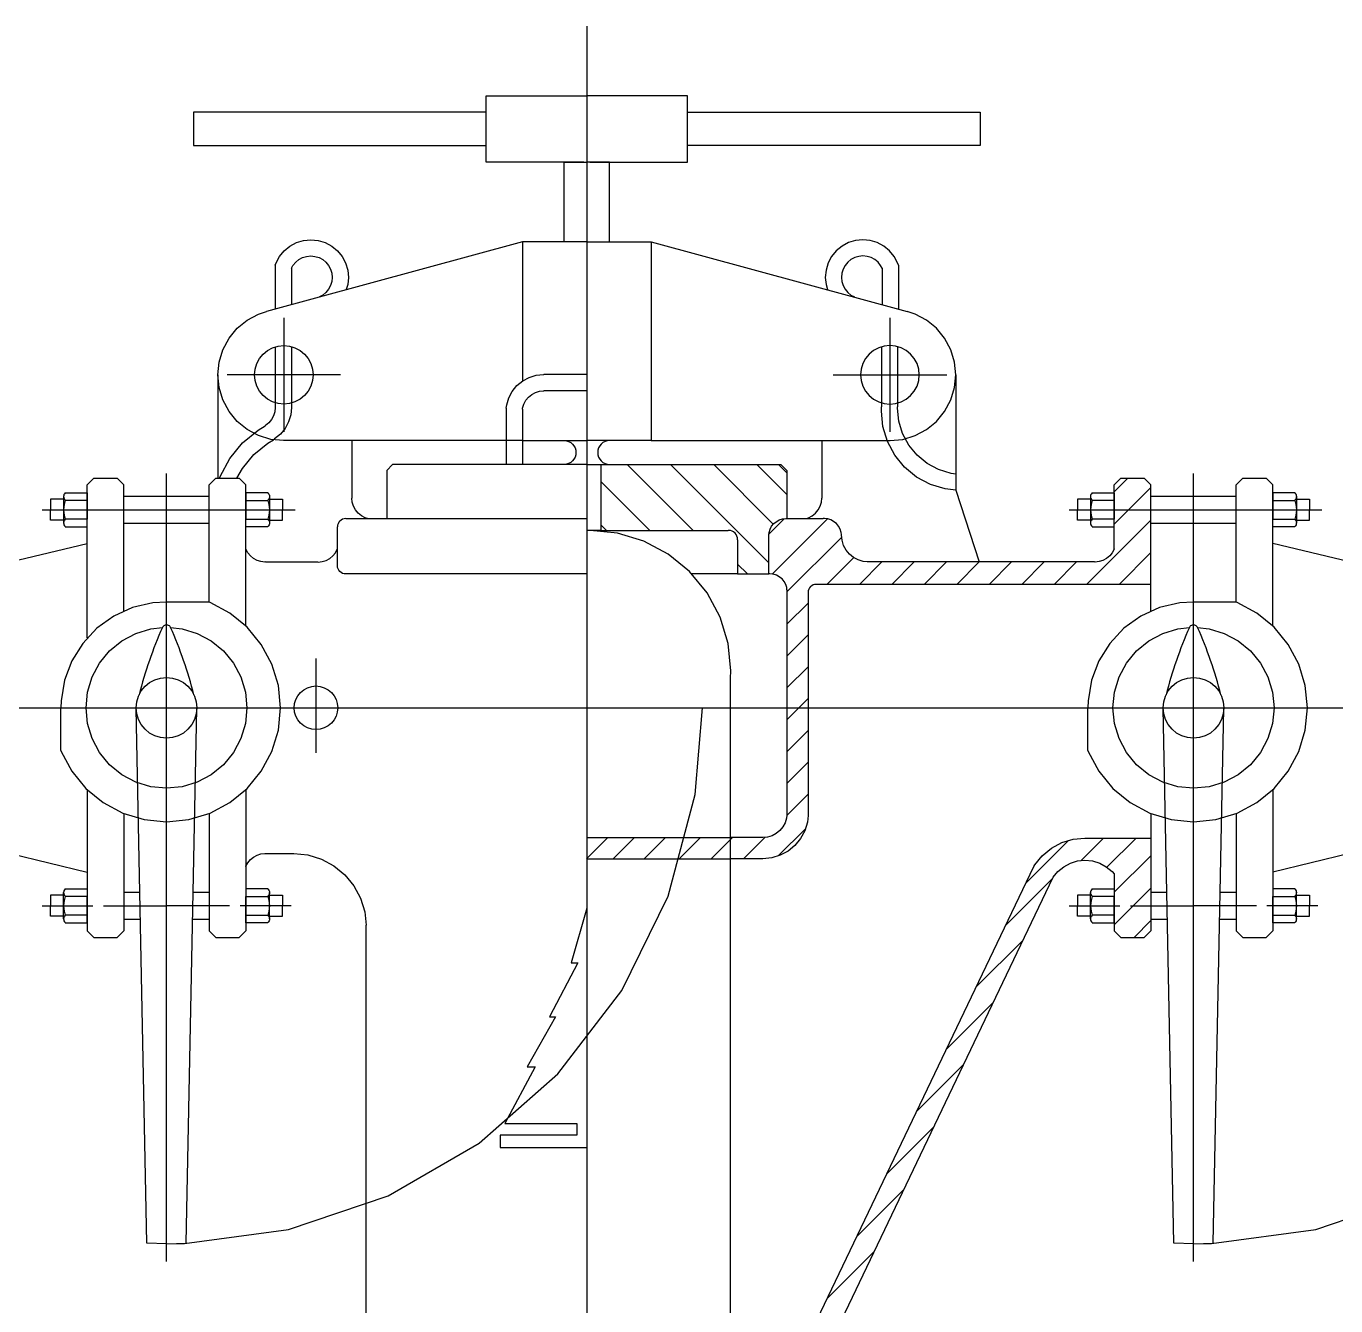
# Model space of a CAD drawing. Extents: x 476 to 1221, y 194 to 1004.
# Drawn here: x 627.8 to 900.6, y 332.2 to 598.7 of the extents above; entities that cross this region are included whole.
import ezdxf

# ---------------------------------------------------------------- set-up
doc = ezdxf.new("R2010")
doc.units = 0
doc.header["$MEASUREMENT"] = 0
doc.layers.add('1', color=7, linetype='CONTINUOUS')

msp = doc.modelspace()

# ---------------------------------------------------------------- linework, layer by layer
at = {"layer": '1', "color": 4, "linetype": 'Continuous'}
for p, q in [((744.57, 598.68), (744.57, 212.85)), ((681.44, 537.95), (681.44, 514.19)), ((807.7, 537.95), (807.7, 514.19)), ((693.25, 526.07), (669.62, 526.07)), ((795.88, 526.07), (819.52, 526.07)), ((766.69, 493.67), (752.96, 507.4)), ((782.46, 486.91), (761.97, 507.4)), ((783.41, 494.98), (770.99, 507.4)), ((786.26, 501.15), (780.01, 507.4)), ((786.26, 505.66), (784.51, 507.4)), ((657.02, 341.4), (657.02, 505.55)), ((870.93, 341.4), (870.93, 505.55)), ((757.67, 493.67), (747.51, 503.83)), ((854.43, 501.72), (857.26, 504.54)), ((854.43, 494.96), (862.04, 502.57)), ((631.09, 497.96), (683.78, 497.96)), ((845, 497.96), (897.69, 497.96)), ((748.66, 493.67), (747.51, 494.81)), ((782.47, 492.87), (785.7, 496.1)), ((783.19, 484.57), (794.68, 496.07)), ((848.67, 482.43), (862.04, 495.81)), ((786.26, 480.88), (797.66, 492.28)), ((855.43, 482.43), (862.04, 489.05)), ((778, 484.62), (775.98, 486.63)), ((794.57, 482.43), (800.15, 488.01)), ((801.33, 482.43), (805.99, 487.09)), ((808.1, 482.43), (812.75, 487.09)), ((814.86, 482.43), (819.51, 487.09)), ((821.62, 482.43), (826.27, 487.09)), ((828.38, 482.43), (833.04, 487.09)), ((835.14, 482.43), (839.8, 487.09)), ((841.9, 482.43), (846.56, 487.09)), ((786.26, 474.12), (790.67, 478.53)), ((786.26, 467.48), (790.67, 471.9)), ((688.14, 466.98), (688.14, 447.34)), ((786.26, 460.85), (790.67, 465.26)), ((786.26, 454.22), (790.67, 458.63)), ((476.33, 456.72), (1080.92, 456.72)), ((767.16, 438.64), (768.63, 456.72)), ((786.26, 447.58), (790.67, 452)), ((786.26, 440.95), (790.67, 445.36)), ((761.52, 417.5), (767.16, 438.64)), ((786.24, 434.3), (790.67, 438.73)), ((784.44, 425.87), (790.09, 431.51)), ((744.5, 425.27), (748.96, 429.73)), ((750.03, 425.27), (754.48, 429.73)), ((756.49, 425.27), (760.95, 429.73)), ((763.78, 425.27), (768.23, 429.73)), ((770.43, 425.27), (774.89, 429.73)), ((774.5, 429.32), (774.87, 429.69)), ((777.22, 425.27), (781.67, 429.73)), ((835.94, 420.09), (844.89, 429.05)), ((847.5, 424.89), (852.2, 429.58)), ((852.89, 423.52), (858.96, 429.58)), ((839.11, 425.52), (839.8, 426.2)), ((854.43, 418.3), (862.04, 425.91)), ((831.81, 411.45), (841.61, 421.25)), ((751.86, 397.87), (761.52, 417.5)), ((854.43, 411.54), (862.04, 419.15)), ((631.09, 415.48), (641.7, 415.48)), ((643.89, 415.48), (653.5, 415.48)), ((653.5, 415.48), (657.02, 415.48)), ((660.54, 415.48), (657.02, 415.48)), ((670.14, 415.48), (660.54, 415.48)), ((682.95, 415.48), (672.33, 415.48)), ((845, 415.48), (855.62, 415.48)), ((857.81, 415.48), (867.41, 415.48)), ((867.41, 415.48), (870.93, 415.48)), ((874.45, 415.48), (870.93, 415.48)), ((884.06, 415.48), (874.45, 415.48)), ((896.86, 415.48), (886.24, 415.48)), ((858.56, 408.9), (862.04, 412.39)), ((825.62, 398.5), (835.42, 408.3)), ((738.55, 380.5), (751.86, 397.87)), ((819.43, 385.55), (829.22, 395.34)), ((813.24, 372.6), (823.03, 382.39)), ((722.11, 366.05), (738.55, 380.5)), ((807.06, 359.65), (816.84, 369.44)), ((703.17, 355.1), (722.11, 366.05)), ((682.46, 348.04), (703.17, 355.1)), ((800.87, 346.7), (810.65, 356.48)), ((896.38, 348.04), (917.09, 355.1)), ((660.77, 345.17), (682.46, 348.04)), ((874.68, 345.17), (896.38, 348.04)), ((657.02, 345.1), (660.77, 345.17)), ((870.93, 345.1), (874.68, 345.17)), ((794.68, 333.75), (804.46, 343.53))]:
    msp.add_line(p, q, dxfattribs=at)
at = {"layer": '1', "color": 7, "linetype": 'Continuous'}
for p, q in [((723.59, 570.36), (723.59, 584.17)), ((723.59, 584.17), (744.57, 584.17)), ((765.54, 584.17), (744.57, 584.17)), ((765.54, 570.36), (765.54, 584.17)), ((723.59, 580.8), (662.62, 580.8)), ((662.62, 580.8), (662.62, 573.85)), ((723.59, 573.85), (723.59, 580.8)), ((765.54, 580.8), (826.52, 580.8)), ((765.54, 573.85), (765.54, 580.8)), ((826.52, 580.8), (826.52, 573.85)), ((662.62, 573.85), (723.59, 573.85)), ((826.52, 573.85), (765.54, 573.85)), ((743.93, 570.36), (723.59, 570.36)), ((739.82, 553.8), (739.82, 570.36)), ((739.82, 570.36), (744.57, 570.36)), ((749.31, 570.36), (744.57, 570.36)), ((745.2, 570.36), (765.54, 570.36)), ((749.31, 553.8), (749.31, 570.36)), ((731.14, 553.8), (677.84, 539.29)), ((684.08, 553.6), (685.54, 554.05)), ((685.54, 554.05), (687.07, 554.2)), ((687.07, 554.2), (688.6, 554.05)), ((688.6, 554.05), (690.07, 553.6)), ((744.57, 553.8), (731.14, 553.8)), ((731.14, 553.8), (731.14, 524.75)), ((744.57, 553.8), (739.82, 553.8)), ((744.57, 553.8), (757.99, 553.8)), ((744.57, 553.8), (749.31, 553.8)), ((757.99, 553.8), (811.3, 539.29)), ((757.99, 553.8), (757.99, 512.37)), ((800.54, 554.05), (799.07, 553.6)), ((802.06, 554.2), (800.54, 554.05)), ((803.59, 554.05), (802.06, 554.2)), ((805.06, 553.6), (803.59, 554.05)), ((680.56, 550.72), (681.54, 551.91)), ((681.54, 551.91), (682.72, 552.88)), ((682.72, 552.88), (684.08, 553.6)), ((690.07, 553.6), (691.42, 552.88)), ((691.42, 552.88), (692.6, 551.91)), ((692.6, 551.91), (693.58, 550.72)), ((796.53, 551.91), (795.56, 550.72)), ((797.72, 552.88), (796.53, 551.91)), ((799.07, 553.6), (797.72, 552.88)), ((806.41, 552.88), (805.06, 553.6)), ((807.6, 551.91), (806.41, 552.88)), ((808.57, 550.72), (807.6, 551.91)), ((679.67, 548.91), (679.84, 549.37)), ((679.67, 548.91), (679.67, 539.79)), ((679.84, 549.37), (680.56, 550.72)), ((683.04, 548.27), (683.36, 548.85)), ((683.36, 548.85), (683.92, 549.52)), ((683.92, 549.52), (684.59, 550.08)), ((684.59, 550.08), (685.36, 550.49)), ((685.36, 550.49), (686.2, 550.74)), ((686.2, 550.74), (687.07, 550.83)), ((687.07, 550.83), (687.94, 550.74)), ((687.94, 550.74), (688.78, 550.49)), ((688.78, 550.49), (689.55, 550.08)), ((689.55, 550.08), (690.22, 549.52)), ((690.22, 549.52), (690.78, 548.85)), ((690.78, 548.85), (691.19, 548.08)), ((693.58, 550.72), (694.3, 549.37)), ((694.3, 549.37), (694.75, 547.9)), ((794.83, 549.37), (794.39, 547.9)), ((795.56, 550.72), (794.83, 549.37)), ((798.36, 548.85), (797.95, 548.08)), ((798.91, 549.52), (798.36, 548.85)), ((799.59, 550.08), (798.91, 549.52)), ((800.36, 550.49), (799.59, 550.08)), ((801.19, 550.74), (800.36, 550.49)), ((802.06, 550.83), (801.19, 550.74)), ((802.93, 550.74), (802.06, 550.83)), ((803.77, 550.49), (802.93, 550.74)), ((804.54, 550.08), (803.77, 550.49)), ((805.22, 549.52), (804.54, 550.08)), ((805.77, 548.85), (805.22, 549.52)), ((806.1, 548.27), (805.77, 548.85)), ((809.29, 549.37), (808.57, 550.72)), ((809.47, 548.91), (809.29, 549.37)), ((809.47, 548.91), (809.47, 539.79)), ((683.04, 548.27), (683.04, 540.7)), ((691.19, 548.08), (691.44, 547.24)), ((691.44, 547.24), (691.53, 546.37)), ((691.53, 546.37), (691.44, 545.5)), ((694.75, 547.9), (694.9, 546.37)), ((694.9, 546.37), (694.75, 544.85)), ((794.39, 547.9), (794.24, 546.37)), ((794.24, 546.37), (794.39, 544.85)), ((797.69, 547.24), (797.61, 546.37)), ((797.61, 546.37), (797.69, 545.5)), ((797.95, 548.08), (797.69, 547.24)), ((806.1, 548.27), (806.1, 540.7)), ((690.22, 543.22), (689.55, 542.67)), ((690.78, 543.9), (690.22, 543.22)), ((691.19, 544.67), (690.78, 543.9)), ((691.44, 545.5), (691.19, 544.67)), ((694.75, 544.85), (694.47, 543.82)), ((794.39, 544.85), (794.67, 543.82)), ((797.69, 545.5), (797.95, 544.67)), ((797.95, 544.67), (798.36, 543.9)), ((798.36, 543.9), (798.91, 543.22)), ((798.91, 543.22), (799.59, 542.67)), ((689.55, 542.67), (688.85, 542.29)), ((799.59, 542.67), (800.29, 542.29)), ((671.75, 535.76), (673.82, 537.46)), ((673.82, 537.46), (676.19, 538.73)), ((676.19, 538.73), (677.84, 539.29)), ((812.94, 538.73), (811.3, 539.29)), ((815.31, 537.46), (812.94, 538.73)), ((817.39, 535.76), (815.31, 537.46)), ((670.04, 533.68), (671.75, 535.76)), ((819.09, 533.68), (817.39, 535.76)), ((668.78, 531.31), (670.04, 533.68)), ((679.1, 531.71), (680.24, 532.06)), ((680.24, 532.06), (681.44, 532.17)), ((681.44, 532.17), (682.63, 532.06)), ((682.63, 532.06), (683.77, 531.71)), ((683.04, 531.96), (683.04, 519.42)), ((806.51, 532.06), (805.36, 531.71)), ((807.7, 532.17), (806.51, 532.06)), ((808.89, 532.06), (807.7, 532.17)), ((810.03, 531.71), (808.89, 532.06)), ((809.3, 531.96), (809.3, 519.42)), ((820.36, 531.31), (819.09, 533.68)), ((668, 528.74), (668.78, 531.31)), ((675.8, 528.4), (676.36, 529.46)), ((676.36, 529.46), (677.12, 530.39)), ((677.12, 530.39), (678.04, 531.14)), ((678.04, 531.14), (679.1, 531.71)), ((679.67, 531.91), (679.67, 519.42)), ((683.77, 531.71), (684.83, 531.14)), ((684.83, 531.14), (685.75, 530.39)), ((685.75, 530.39), (686.51, 529.46)), ((686.51, 529.46), (687.08, 528.4)), ((802.62, 529.46), (802.06, 528.4)), ((803.38, 530.39), (802.62, 529.46)), ((804.31, 531.14), (803.38, 530.39)), ((805.36, 531.71), (804.31, 531.14)), ((805.93, 531.91), (805.93, 519.42)), ((811.09, 531.14), (810.03, 531.71)), ((812.01, 530.39), (811.09, 531.14)), ((812.77, 529.46), (812.01, 530.39)), ((813.34, 528.4), (812.77, 529.46)), ((821.13, 528.74), (820.36, 531.31)), ((667.74, 526.07), (668, 528.74)), ((675.33, 526.07), (675.45, 527.26)), ((675.45, 527.26), (675.8, 528.4)), ((687.08, 528.4), (687.42, 527.26)), ((687.42, 527.26), (687.54, 526.07)), ((801.71, 527.26), (801.59, 526.07)), ((802.06, 528.4), (801.71, 527.26)), ((813.69, 527.26), (813.34, 528.4)), ((813.8, 526.07), (813.69, 527.26)), ((821.4, 526.07), (821.13, 528.74)), ((668, 523.4), (667.74, 526.07)), ((667.74, 526.07), (667.74, 504.54)), ((675.45, 524.88), (675.33, 526.07)), ((675.8, 523.73), (675.45, 524.88)), ((687.42, 524.88), (687.08, 523.73)), ((687.54, 526.07), (687.42, 524.88)), ((729.04, 522.63), (730.02, 523.82)), ((730.02, 523.82), (731.21, 524.8)), ((731.21, 524.8), (732.56, 525.52)), ((732.56, 525.52), (734.03, 525.97)), ((734.03, 525.97), (735.56, 526.12)), ((735.56, 526.12), (735.63, 526.12)), ((744.57, 526.12), (735.63, 526.12)), ((801.59, 526.07), (801.71, 524.88)), ((801.71, 524.88), (802.06, 523.73)), ((813.34, 523.73), (813.69, 524.88)), ((813.69, 524.88), (813.8, 526.07)), ((821.13, 523.4), (821.4, 526.07)), ((821.4, 526.07), (821.4, 502.02)), ((668.78, 520.83), (668, 523.4)), ((676.36, 522.68), (675.8, 523.73)), ((677.12, 521.75), (676.36, 522.68)), ((678.04, 520.99), (677.12, 521.75)), ((685.75, 521.75), (684.83, 520.99)), ((686.51, 522.68), (685.75, 521.75)), ((687.08, 523.73), (686.51, 522.68)), ((727.87, 519.81), (728.32, 521.28)), ((728.32, 521.28), (729.04, 522.63)), ((731.84, 520.76), (732.4, 521.44)), ((732.4, 521.44), (733.08, 522)), ((733.08, 522), (733.85, 522.41)), ((733.85, 522.41), (734.69, 522.66)), ((734.69, 522.66), (735.56, 522.75)), ((735.56, 522.75), (735.62, 522.75)), ((744.57, 522.75), (735.62, 522.75)), ((802.06, 523.73), (802.62, 522.68)), ((802.62, 522.68), (803.38, 521.75)), ((803.38, 521.75), (804.31, 520.99)), ((811.09, 520.99), (812.01, 521.75)), ((812.01, 521.75), (812.77, 522.68)), ((812.77, 522.68), (813.34, 523.73)), ((820.36, 520.83), (821.13, 523.4)), ((670.04, 518.46), (668.78, 520.83)), ((671.75, 516.38), (670.04, 518.46)), ((679.1, 520.43), (678.04, 520.99)), ((680.24, 520.08), (679.1, 520.43)), ((679.58, 518.39), (679.33, 517.54)), ((679.67, 519.27), (679.58, 518.39)), ((679.67, 519.42), (679.67, 519.27)), ((681.44, 519.96), (680.24, 520.08)), ((682.63, 520.08), (681.44, 519.96)), ((683.77, 520.43), (682.63, 520.08)), ((683.04, 519.27), (682.89, 517.73)), ((683.04, 519.42), (683.04, 519.27)), ((684.83, 520.99), (683.77, 520.43)), ((727.77, 519.16), (727.87, 519.81)), ((727.77, 519.16), (727.77, 507.4)), ((731.14, 518.94), (731.18, 519.15)), ((731.14, 518.94), (731.14, 507.4)), ((731.18, 519.15), (731.43, 519.99)), ((731.43, 519.99), (731.84, 520.76)), ((804.31, 520.99), (805.36, 520.43)), ((805.36, 520.43), (806.51, 520.08)), ((805.91, 518.52), (805.93, 519.42)), ((806.22, 515.3), (805.91, 518.52)), ((806.51, 520.08), (807.7, 519.96)), ((807.7, 519.96), (808.89, 520.08)), ((808.89, 520.08), (810.03, 520.43)), ((809.3, 519.15), (809.3, 519.42)), ((809.56, 516.44), (809.3, 519.15)), ((810.03, 520.43), (811.09, 520.99)), ((817.39, 516.38), (819.09, 518.46)), ((819.09, 518.46), (820.36, 520.83)), ((673.82, 514.68), (671.75, 516.38)), ((678.35, 516.07), (677.66, 515.51)), ((678.91, 516.76), (678.35, 516.07)), ((679.33, 517.54), (678.91, 516.76)), ((682.44, 516.25), (681.71, 514.89)), ((682.89, 517.73), (682.44, 516.25)), ((810.35, 513.84), (809.56, 516.44)), ((815.31, 514.68), (817.39, 516.38)), ((672.86, 511.89), (676.14, 514.57)), ((676.19, 513.41), (673.82, 514.68)), ((676.14, 514.57), (677.55, 515.44)), ((678.76, 512.63), (676.19, 513.41)), ((677.66, 515.51), (677.55, 515.44)), ((680.73, 513.69), (679.53, 512.71)), ((681.71, 514.89), (680.73, 513.69)), ((807.16, 512.19), (806.22, 515.3)), ((811.63, 511.44), (810.35, 513.84)), ((810.37, 512.63), (812.94, 513.41)), ((812.94, 513.41), (815.31, 514.68)), ((670.18, 508.61), (672.86, 511.89)), ((675.22, 509.45), (678.11, 511.83)), ((678.11, 511.83), (679.27, 512.54)), ((681.44, 512.37), (678.76, 512.63)), ((679.53, 512.71), (679.27, 512.54)), ((731.14, 512.37), (681.41, 512.37)), ((681.46, 512.37), (681.44, 512.37)), ((695.6, 512.37), (695.6, 500.41)), ((731.14, 512.37), (744.57, 512.37)), ((739.82, 512.37), (740.31, 512.32)), ((740.31, 512.32), (740.77, 512.18)), ((740.77, 512.18), (741.2, 511.95)), ((741.2, 511.95), (741.58, 511.64)), ((741.58, 511.64), (741.89, 511.26)), ((741.89, 511.26), (742.12, 510.83)), ((742.12, 510.83), (742.26, 510.37)), ((742.26, 510.37), (742.31, 509.88)), ((757.99, 512.37), (744.57, 512.37)), ((746.87, 510.37), (746.83, 509.88)), ((747.02, 510.83), (746.87, 510.37)), ((747.24, 511.26), (747.02, 510.83)), ((747.55, 511.64), (747.24, 511.26)), ((747.93, 511.95), (747.55, 511.64)), ((748.36, 512.18), (747.93, 511.95)), ((748.83, 512.32), (748.36, 512.18)), ((749.31, 512.37), (748.83, 512.32)), ((757.99, 512.37), (807.72, 512.37)), ((793.53, 512.37), (793.53, 500.41)), ((808.69, 509.33), (807.16, 512.19)), ((807.68, 512.37), (807.7, 512.37)), ((807.7, 512.37), (810.37, 512.63)), ((813.36, 509.34), (811.63, 511.44)), ((668.18, 504.88), (670.18, 508.61)), ((672.85, 506.56), (675.22, 509.45)), ((704.12, 507.4), (702.88, 506.16)), ((744.57, 507.4), (704.12, 507.4)), ((740.31, 507.45), (739.82, 507.4)), ((740.77, 507.59), (740.31, 507.45)), ((741.2, 507.82), (740.77, 507.59)), ((741.58, 508.13), (741.2, 507.82)), ((741.89, 508.5), (741.58, 508.13)), ((742.12, 508.93), (741.89, 508.5)), ((742.26, 509.4), (742.12, 508.93)), ((742.31, 509.88), (742.26, 509.4)), ((744.57, 507.4), (747.51, 507.4)), ((744.57, 507.4), (785.01, 507.4)), ((746.83, 509.88), (746.87, 509.4)), ((746.87, 509.4), (747.02, 508.93)), ((747.02, 508.93), (747.24, 508.5)), ((747.24, 508.5), (747.55, 508.13)), ((747.51, 507.4), (747.51, 493.67)), ((747.55, 508.13), (747.93, 507.82)), ((747.93, 507.82), (748.36, 507.59)), ((748.36, 507.59), (748.83, 507.45)), ((748.83, 507.45), (749.31, 507.4)), ((785.01, 507.4), (786.26, 506.16)), ((810.75, 506.83), (808.69, 509.33)), ((815.46, 507.62), (813.36, 509.34)), ((817.85, 506.34), (815.46, 507.62)), ((668.04, 504.54), (668.18, 504.88)), ((671.67, 504.54), (672.85, 506.56)), ((702.88, 506.16), (702.88, 496.12)), ((786.26, 506.16), (786.26, 496.12)), ((813.26, 504.77), (810.75, 506.83)), ((816.12, 503.24), (813.26, 504.77)), ((820.45, 505.55), (817.85, 506.34)), ((821.4, 505.4), (820.45, 505.55)), ((640.52, 503.17), (641.9, 504.54)), ((640.52, 471.3), (640.52, 503.17)), ((641.9, 504.54), (646.75, 504.54)), ((648.13, 503.17), (646.75, 504.54)), ((648.13, 476.87), (648.13, 503.17)), ((665.9, 503.17), (667.28, 504.54)), ((665.9, 478.74), (665.9, 503.17)), ((667.28, 504.54), (672.14, 504.54)), ((673.52, 503.17), (672.14, 504.54)), ((673.52, 473.8), (673.52, 503.17)), ((819.22, 502.3), (816.12, 503.24)), ((821.4, 502.02), (819.22, 502.3)), ((821.4, 502.02), (826.26, 487.09)), ((854.43, 503.17), (855.81, 504.54)), ((854.43, 489.81), (854.43, 503.17)), ((855.81, 504.54), (860.67, 504.54)), ((862.04, 503.17), (860.67, 504.54)), ((862.04, 476.87), (862.04, 503.17)), ((879.82, 503.17), (881.2, 504.54)), ((879.82, 478.74), (879.82, 503.17)), ((881.2, 504.54), (886.05, 504.54)), ((887.43, 503.17), (886.05, 504.54)), ((887.43, 473.75), (887.43, 503.17)), ((635.58, 500.14), (632.87, 500.14)), ((632.87, 500.14), (632.87, 497.96)), ((635.6, 500.91), (635.58, 500.7)), ((635.58, 500.7), (635.58, 495.22)), ((635.58, 500.7), (635.6, 500.49)), ((635.66, 501.11), (635.6, 500.91)), ((635.6, 500.49), (635.66, 500.29)), ((635.76, 501.3), (635.66, 501.11)), ((635.66, 500.29), (635.76, 500.11)), ((635.93, 499.91), (635.68, 499.06)), ((635.89, 501.46), (635.76, 501.3)), ((635.76, 500.11), (635.89, 499.95)), ((635.93, 501.49), (635.89, 501.46)), ((635.89, 499.95), (635.93, 499.91)), ((635.93, 501.49), (640.52, 501.49)), ((640.52, 499.91), (635.93, 499.91)), ((640.52, 501.49), (640.52, 499.91)), ((640.52, 499.91), (640.52, 496.01)), ((648.13, 500.78), (665.9, 500.78)), ((678.11, 501.49), (673.52, 501.49)), ((673.52, 501.49), (673.52, 499.91)), ((673.52, 499.91), (678.11, 499.91)), ((673.52, 499.91), (673.52, 496.01)), ((678.11, 501.49), (678.15, 501.46)), ((678.15, 499.95), (678.11, 499.91)), ((678.11, 499.91), (678.35, 499.06)), ((678.15, 501.46), (678.28, 501.3)), ((678.28, 500.11), (678.15, 499.95)), ((678.28, 501.3), (678.38, 501.11)), ((678.38, 500.29), (678.28, 500.11)), ((678.38, 501.11), (678.44, 500.91)), ((678.44, 500.49), (678.38, 500.29)), ((678.44, 500.91), (678.46, 500.7)), ((678.46, 500.7), (678.44, 500.49)), ((678.46, 500.7), (678.46, 495.22)), ((678.46, 500.14), (681.17, 500.14)), ((681.17, 500.14), (681.17, 497.96)), ((695.69, 499.58), (695.6, 500.41)), ((695.94, 498.73), (695.69, 499.58)), ((793.19, 498.73), (793.45, 499.58)), ((793.45, 499.58), (793.53, 500.41)), ((849.49, 500.14), (846.78, 500.14)), ((846.78, 500.14), (846.78, 497.96)), ((849.51, 500.91), (849.49, 500.7)), ((849.49, 500.7), (849.49, 495.22)), ((849.49, 500.7), (849.51, 500.49)), ((849.57, 501.11), (849.51, 500.91)), ((849.51, 500.49), (849.57, 500.29)), ((849.67, 501.3), (849.57, 501.11)), ((849.57, 500.29), (849.67, 500.11)), ((849.84, 499.91), (849.6, 499.06)), ((849.8, 501.46), (849.67, 501.3)), ((849.67, 500.11), (849.8, 499.95)), ((849.84, 501.49), (849.8, 501.46)), ((849.8, 499.95), (849.84, 499.91)), ((849.84, 501.49), (854.43, 501.49)), ((854.43, 499.91), (849.84, 499.91)), ((854.43, 501.49), (854.43, 499.91)), ((854.43, 499.91), (854.43, 496.01)), ((862.04, 500.78), (879.82, 500.78)), ((892.02, 501.49), (887.43, 501.49)), ((887.43, 501.49), (887.43, 499.91)), ((887.43, 499.91), (892.02, 499.91)), ((887.43, 499.91), (887.43, 496.01)), ((892.02, 501.49), (892.06, 501.46)), ((892.06, 499.95), (892.02, 499.91)), ((892.02, 499.91), (892.26, 499.06)), ((892.06, 501.46), (892.19, 501.3)), ((892.19, 500.11), (892.06, 499.95)), ((892.19, 501.3), (892.29, 501.11)), ((892.29, 500.29), (892.19, 500.11)), ((892.29, 501.11), (892.35, 500.91)), ((892.35, 500.49), (892.29, 500.29)), ((892.35, 500.91), (892.37, 500.7)), ((892.37, 500.7), (892.35, 500.49)), ((892.37, 500.7), (892.37, 495.22)), ((892.37, 500.14), (895.08, 500.14)), ((895.08, 500.14), (895.08, 497.96)), ((632.87, 495.78), (632.87, 497.96)), ((635.68, 499.06), (635.58, 497.96)), ((635.58, 497.96), (635.68, 496.87)), ((635.68, 496.87), (635.93, 496.01)), ((678.35, 496.87), (678.11, 496.01)), ((678.35, 499.06), (678.46, 497.96)), ((678.46, 497.96), (678.35, 496.87)), ((681.17, 495.78), (681.17, 497.96)), ((696.36, 497.95), (695.94, 498.73)), ((696.92, 497.27), (696.36, 497.95)), ((697.6, 496.71), (696.92, 497.27)), ((698.38, 496.3), (697.6, 496.71)), ((790.75, 496.3), (791.53, 496.71)), ((791.53, 496.71), (792.21, 497.27)), ((792.21, 497.27), (792.77, 497.95)), ((792.77, 497.95), (793.19, 498.73)), ((846.78, 495.78), (846.78, 497.96)), ((849.6, 499.06), (849.49, 497.96)), ((849.49, 497.96), (849.6, 496.87)), ((849.6, 496.87), (849.84, 496.01)), ((892.26, 496.87), (892.02, 496.01)), ((892.26, 499.06), (892.37, 497.96)), ((892.37, 497.96), (892.26, 496.87)), ((895.08, 495.78), (895.08, 497.96)), ((635.58, 495.78), (632.87, 495.78)), ((635.6, 495.43), (635.58, 495.22)), ((635.58, 495.22), (635.6, 495.01)), ((635.66, 495.63), (635.6, 495.43)), ((635.6, 495.01), (635.66, 494.81)), ((635.76, 495.82), (635.66, 495.63)), ((635.66, 494.81), (635.76, 494.63)), ((635.89, 495.98), (635.76, 495.82)), ((635.76, 494.63), (635.89, 494.47)), ((635.93, 496.01), (635.89, 495.98)), ((635.89, 494.47), (635.93, 494.43)), ((640.52, 496.01), (635.93, 496.01)), ((640.52, 496.01), (635.93, 496.01)), ((635.93, 494.43), (640.52, 494.43)), ((640.52, 494.43), (640.52, 496.01)), ((648.13, 495.15), (665.9, 495.15)), ((673.52, 494.43), (673.52, 496.01)), ((673.52, 496.01), (678.11, 496.01)), ((673.52, 496.01), (678.11, 496.01)), ((678.11, 494.43), (673.52, 494.43)), ((678.11, 496.01), (678.15, 495.98)), ((678.15, 494.47), (678.11, 494.43)), ((678.15, 495.98), (678.28, 495.82)), ((678.28, 494.63), (678.15, 494.47)), ((678.28, 495.82), (678.38, 495.63)), ((678.38, 494.81), (678.28, 494.63)), ((678.38, 495.63), (678.44, 495.43)), ((678.44, 495.01), (678.38, 494.81)), ((678.44, 495.43), (678.46, 495.22)), ((678.46, 495.22), (678.44, 495.01)), ((678.46, 495.78), (681.17, 495.78)), ((692.66, 494.74), (692.62, 494.41)), ((692.62, 486.3), (692.62, 494.41)), ((692.75, 495.06), (692.66, 494.74)), ((692.91, 495.36), (692.75, 495.06)), ((693.13, 495.62), (692.91, 495.36)), ((693.39, 495.83), (693.13, 495.62)), ((693.68, 495.99), (693.39, 495.83)), ((694, 496.09), (693.68, 495.99)), ((694.34, 496.12), (694, 496.09)), ((694.34, 496.12), (744.57, 496.12)), ((698.88, 496.12), (698.38, 496.3)), ((702.88, 496.12), (744.57, 496.12)), ((782.52, 493.25), (782.72, 493.92)), ((782.72, 493.92), (783.05, 494.54)), ((783.05, 494.54), (783.5, 495.08)), ((783.5, 495.08), (784.66, 495.86)), ((784.66, 495.86), (785.33, 496.06)), ((785.33, 496.06), (786.03, 496.13)), ((786.03, 496.13), (786.26, 496.12)), ((786.26, 496.12), (790.25, 496.12)), ((790.25, 496.12), (790.75, 496.3)), ((790.25, 496.12), (793.82, 496.12)), ((794.05, 496.13), (793.82, 496.12)), ((794.75, 496.06), (794.05, 496.13)), ((795.42, 495.86), (794.75, 496.06)), ((796.58, 495.08), (795.42, 495.86)), ((797.02, 494.54), (796.58, 495.08)), ((797.35, 493.92), (797.02, 494.54)), ((797.55, 493.25), (797.35, 493.92)), ((849.49, 495.78), (846.78, 495.78)), ((849.51, 495.43), (849.49, 495.22)), ((849.49, 495.22), (849.51, 495.01)), ((849.57, 495.63), (849.51, 495.43)), ((849.51, 495.01), (849.57, 494.81)), ((849.67, 495.82), (849.57, 495.63)), ((849.57, 494.81), (849.67, 494.63)), ((849.8, 495.98), (849.67, 495.82)), ((849.67, 494.63), (849.8, 494.47)), ((849.84, 496.01), (849.8, 495.98)), ((849.8, 494.47), (849.84, 494.43)), ((854.43, 496.01), (849.84, 496.01)), ((854.43, 496.01), (849.84, 496.01)), ((849.84, 494.43), (854.43, 494.43)), ((854.43, 494.43), (854.43, 496.01)), ((862.04, 495.15), (879.82, 495.15)), ((887.43, 494.43), (887.43, 496.01)), ((887.43, 496.01), (892.02, 496.01)), ((887.43, 496.01), (892.02, 496.01)), ((892.02, 494.43), (887.43, 494.43)), ((892.02, 496.01), (892.06, 495.98)), ((892.06, 494.47), (892.02, 494.43)), ((892.06, 495.98), (892.19, 495.82)), ((892.19, 494.63), (892.06, 494.47)), ((892.19, 495.82), (892.29, 495.63)), ((892.29, 494.81), (892.19, 494.63)), ((892.29, 495.63), (892.35, 495.43)), ((892.35, 495.01), (892.29, 494.81)), ((892.35, 495.43), (892.37, 495.22)), ((892.37, 495.22), (892.35, 495.01)), ((892.37, 495.78), (895.08, 495.78)), ((745.27, 493.68), (744.57, 493.67)), ((747.51, 493.67), (744.57, 493.67)), ((750.98, 493.11), (745.27, 493.68)), ((747.51, 493.67), (774.03, 493.67)), ((756.47, 491.45), (750.98, 493.11)), ((761.53, 488.74), (756.47, 491.45)), ((774.1, 493.67), (774.03, 493.67)), ((774.46, 493.63), (774.1, 493.67)), ((774.82, 493.53), (774.46, 493.63)), ((775.14, 493.35), (774.82, 493.53)), ((775.43, 493.12), (775.14, 493.35)), ((775.66, 492.83), (775.43, 493.12)), ((775.84, 492.5), (775.66, 492.83)), ((775.95, 492.15), (775.84, 492.5)), ((775.98, 491.78), (775.95, 492.15)), ((775.98, 491.73), (775.98, 491.78)), ((775.98, 491.73), (775.98, 484.62)), ((782.46, 492.79), (782.52, 493.25)), ((782.46, 484.62), (782.46, 492.79)), ((797.62, 492.79), (797.55, 493.25)), ((797.62, 492.7), (797.62, 492.79)), ((797.72, 491.6), (797.62, 492.7)), ((798.04, 490.55), (797.72, 491.6)), ((624.49, 487.09), (640.52, 490.95)), ((673.55, 489.74), (673.52, 489.81)), ((673.94, 488.99), (673.55, 489.74)), ((674.48, 488.34), (673.94, 488.99)), ((675.13, 487.81), (674.48, 488.34)), ((691.01, 487.81), (691.66, 488.34)), ((691.66, 488.34), (692.2, 488.99)), ((692.2, 488.99), (692.59, 489.74)), ((692.59, 489.74), (692.62, 489.81)), ((765.97, 485.1), (761.53, 488.74)), ((798.56, 489.58), (798.04, 490.55)), ((799.26, 488.73), (798.56, 489.58)), ((800.11, 488.03), (799.26, 488.73)), ((853.47, 488.34), (852.82, 487.81)), ((854, 488.99), (853.47, 488.34)), ((854.4, 489.74), (854, 488.99)), ((854.43, 489.81), (854.4, 489.74)), ((903.46, 487.09), (887.43, 490.95)), ((675.87, 487.41), (675.13, 487.81)), ((676.68, 487.17), (675.87, 487.41)), ((677.52, 487.08), (676.68, 487.17)), ((677.67, 487.09), (677.52, 487.08)), ((677.67, 487.09), (688.47, 487.09)), ((688.47, 487.09), (688.62, 487.08)), ((688.62, 487.08), (689.46, 487.17)), ((689.46, 487.17), (690.27, 487.41)), ((690.27, 487.41), (691.01, 487.81)), ((692.66, 485.97), (692.62, 486.3)), ((692.75, 485.65), (692.66, 485.97)), ((692.91, 485.35), (692.75, 485.65)), ((801.09, 487.51), (800.11, 488.03)), ((802.14, 487.19), (801.09, 487.51)), ((802.96, 487.09), (802.14, 487.19)), ((850.28, 487.09), (802.96, 487.09)), ((850.43, 487.08), (850.28, 487.09)), ((851.27, 487.17), (850.43, 487.08)), ((852.08, 487.41), (851.27, 487.17)), ((852.82, 487.81), (852.08, 487.41)), ((693.13, 485.09), (692.91, 485.35)), ((693.39, 484.88), (693.13, 485.09)), ((693.68, 484.72), (693.39, 484.88)), ((694, 484.62), (693.68, 484.72)), ((694.34, 484.59), (694, 484.62)), ((744.57, 484.59), (694.34, 484.59)), ((769.61, 480.67), (765.97, 485.1)), ((775.98, 484.62), (766.44, 484.62)), ((775.98, 484.62), (782.46, 484.62)), ((782.69, 484.62), (782.46, 484.62)), ((783.39, 484.55), (782.69, 484.62)), ((784.06, 484.35), (783.39, 484.55)), ((785.22, 483.58), (784.06, 484.35)), ((785.66, 483.03), (785.22, 483.58)), ((785.99, 482.42), (785.66, 483.03)), ((772.31, 475.61), (769.61, 480.67)), ((786.2, 481.75), (785.99, 482.42)), ((786.26, 481.28), (786.2, 481.75)), ((786.26, 481.28), (786.26, 434.39)), ((790.7, 481.1), (790.67, 480.77)), ((790.67, 480.77), (790.67, 480.66)), ((790.67, 480.66), (790.67, 434.27)), ((790.79, 481.41), (790.7, 481.1)), ((790.95, 481.69), (790.79, 481.41)), ((791.15, 481.95), (790.95, 481.69)), ((791.4, 482.15), (791.15, 481.95)), ((791.69, 482.3), (791.4, 482.15)), ((792, 482.4), (791.69, 482.3)), ((792.32, 482.43), (792, 482.4)), ((792.33, 482.43), (792.32, 482.43)), ((862.04, 482.43), (792.33, 482.43)), ((649.96, 477.58), (646.02, 475.8)), ((654.16, 478.55), (649.96, 477.58)), ((657.02, 478.74), (654.16, 478.55)), ((665.9, 478.74), (657.02, 478.74)), ((666.1, 478.66), (665.9, 478.74)), ((670.21, 476.46), (666.1, 478.66)), ((863.87, 477.58), (859.94, 475.8)), ((868.07, 478.55), (863.87, 477.58)), ((870.93, 478.74), (868.07, 478.55)), ((879.82, 478.74), (870.93, 478.74)), ((880.02, 478.66), (879.82, 478.74)), ((884.12, 476.46), (880.02, 478.66)), ((646.02, 475.8), (642.51, 473.29)), ((673.81, 473.51), (670.21, 476.46)), ((773.98, 470.11), (772.31, 475.61)), ((859.94, 475.8), (856.43, 473.29)), ((887.72, 473.51), (884.12, 476.46)), ((642.51, 473.29), (639.56, 470.14)), ((647.7, 470.66), (650.6, 472.21)), ((650.6, 472.21), (653.75, 473.17)), ((653.75, 473.17), (656.16, 473.47)), ((656.16, 473.47), (656.24, 473.61)), ((656.24, 473.61), (656.36, 473.75)), ((656.36, 473.75), (656.5, 473.87)), ((656.5, 473.87), (656.66, 473.96)), ((656.66, 473.96), (656.83, 474.01)), ((656.83, 474.01), (657.02, 474.03)), ((657.02, 474.03), (657.2, 474.01)), ((657.2, 474.01), (657.37, 473.96)), ((657.37, 473.96), (657.54, 473.87)), ((657.54, 473.87), (657.68, 473.75)), ((657.68, 473.75), (657.79, 473.61)), ((657.79, 473.61), (657.87, 473.47)), ((657.87, 473.47), (660.29, 473.17)), ((660.29, 473.17), (663.43, 472.21)), ((663.43, 472.21), (666.33, 470.66)), ((676.76, 469.91), (673.81, 473.51)), ((856.43, 473.29), (853.47, 470.14)), ((861.62, 470.66), (864.51, 472.21)), ((864.51, 472.21), (867.66, 473.17)), ((867.66, 473.17), (870.08, 473.47)), ((870.08, 473.47), (870.15, 473.61)), ((870.15, 473.61), (870.27, 473.75)), ((870.27, 473.75), (870.41, 473.87)), ((870.41, 473.87), (870.57, 473.96)), ((870.57, 473.96), (870.75, 474.01)), ((870.75, 474.01), (870.93, 474.03)), ((870.93, 474.03), (871.11, 474.01)), ((871.11, 474.01), (871.29, 473.96)), ((871.29, 473.96), (871.45, 473.87)), ((871.45, 473.87), (871.59, 473.75)), ((871.59, 473.75), (871.71, 473.61)), ((871.71, 473.61), (871.79, 473.47)), ((871.79, 473.47), (874.2, 473.17)), ((874.2, 473.17), (877.35, 472.21)), ((877.35, 472.21), (880.25, 470.66)), ((890.67, 469.91), (887.72, 473.51)), ((639.56, 470.14), (637.28, 466.48)), ((645.16, 468.58), (647.7, 470.66)), ((666.33, 470.66), (668.87, 468.58)), ((678.95, 465.81), (676.76, 469.91)), ((774.54, 464.4), (773.98, 470.11)), ((853.47, 470.14), (851.19, 466.48)), ((859.07, 468.58), (861.62, 470.66)), ((880.25, 470.66), (882.79, 468.58)), ((892.87, 465.81), (890.67, 469.91)), ((637.28, 466.48), (635.75, 462.44)), ((643.08, 466.04), (645.16, 468.58)), ((668.87, 468.58), (670.96, 466.04)), ((851.19, 466.48), (849.67, 462.44)), ((856.99, 466.04), (859.07, 468.58)), ((882.79, 468.58), (884.87, 466.04)), ((641.53, 463.14), (643.08, 466.04)), ((670.96, 466.04), (672.51, 463.14)), ((680.31, 461.35), (678.95, 465.81)), ((774.5, 462.86), (774.54, 464.4)), ((855.44, 463.14), (856.99, 466.04)), ((884.87, 466.04), (886.42, 463.14)), ((894.22, 461.35), (892.87, 465.81)), ((635.75, 462.44), (635.05, 458.18)), ((640.57, 459.99), (641.53, 463.14)), ((651.76, 460.24), (652.54, 461.19)), ((652.54, 461.19), (653.5, 461.98)), ((653.5, 461.98), (654.6, 462.56)), ((654.6, 462.56), (655.78, 462.92)), ((655.78, 462.92), (657.02, 463.05)), ((657.02, 463.05), (658.25, 462.92)), ((658.25, 462.92), (659.44, 462.56)), ((659.44, 462.56), (660.53, 461.98)), ((660.53, 461.98), (661.49, 461.19)), ((661.49, 461.19), (662.28, 460.24)), ((672.51, 463.14), (673.46, 459.99)), ((680.76, 456.72), (680.31, 461.35)), ((686.4, 460.91), (687.26, 461.17)), ((687.26, 461.17), (688.14, 461.26)), ((688.14, 461.26), (689.03, 461.17)), ((689.03, 461.17), (689.88, 460.91)), ((774.5, 287.6), (774.5, 462.86)), ((849.67, 462.44), (848.96, 458.18)), ((854.49, 459.99), (855.44, 463.14)), ((865.67, 460.24), (866.46, 461.19)), ((866.46, 461.19), (867.42, 461.98)), ((867.42, 461.98), (868.51, 462.56)), ((868.51, 462.56), (869.7, 462.92)), ((869.7, 462.92), (870.93, 463.05)), ((870.93, 463.05), (872.16, 462.92)), ((872.16, 462.92), (873.35, 462.56)), ((873.35, 462.56), (874.44, 461.98)), ((874.44, 461.98), (875.4, 461.19)), ((875.4, 461.19), (876.19, 460.24)), ((886.42, 463.14), (887.38, 459.99)), ((894.68, 456.72), (894.22, 461.35)), ((640.25, 456.72), (640.57, 459.99)), ((650.81, 457.96), (651.17, 459.14)), ((651.17, 459.14), (651.76, 460.24)), ((662.28, 460.24), (662.86, 459.14)), ((662.86, 459.14), (663.22, 457.96)), ((673.46, 459.99), (673.78, 456.72)), ((683.69, 457.61), (683.95, 458.46)), ((683.95, 458.46), (684.37, 459.24)), ((684.37, 459.24), (684.93, 459.93)), ((684.93, 459.93), (685.62, 460.49)), ((685.62, 460.49), (686.4, 460.91)), ((689.88, 460.91), (690.66, 460.49)), ((690.66, 460.49), (691.35, 459.93)), ((691.35, 459.93), (691.91, 459.24)), ((691.91, 459.24), (692.33, 458.46)), ((692.33, 458.46), (692.59, 457.61)), ((854.16, 456.72), (854.49, 459.99)), ((864.73, 457.96), (865.09, 459.14)), ((865.09, 459.14), (865.67, 460.24)), ((876.19, 460.24), (876.77, 459.14)), ((876.77, 459.14), (877.13, 457.96)), ((887.38, 459.99), (887.7, 456.72)), ((635.05, 458.18), (635, 456.72)), ((635, 447.84), (635, 456.72)), ((640.57, 453.45), (640.25, 456.72)), ((650.69, 456.72), (650.81, 457.96)), ((650.81, 455.49), (650.69, 456.72)), ((652.9, 345.18), (650.69, 456.6)), ((661.14, 345.18), (663.34, 456.6)), ((663.22, 457.96), (663.34, 456.72)), ((663.34, 456.72), (663.22, 455.49)), ((673.78, 456.72), (673.46, 453.45)), ((680.31, 452.09), (680.76, 456.72)), ((683.6, 456.72), (683.69, 457.61)), ((683.69, 455.84), (683.6, 456.72)), ((683.95, 454.99), (683.69, 455.84)), ((692.59, 455.84), (692.33, 454.99)), ((692.59, 457.61), (692.68, 456.72)), ((692.68, 456.72), (692.59, 455.84)), ((848.96, 458.18), (848.91, 456.72)), ((848.91, 447.84), (848.91, 456.72)), ((854.49, 453.45), (854.16, 456.72)), ((864.61, 456.72), (864.73, 457.96)), ((864.73, 455.49), (864.61, 456.72)), ((866.81, 345.18), (864.61, 456.6)), ((875.05, 345.18), (877.25, 456.6)), ((877.13, 457.96), (877.26, 456.72)), ((877.26, 456.72), (877.13, 455.49)), ((887.7, 456.72), (887.38, 453.45)), ((894.22, 452.09), (894.68, 456.72)), ((641.53, 450.31), (640.57, 453.45)), ((651.17, 454.3), (650.81, 455.49)), ((651.76, 453.21), (651.17, 454.3)), ((652.54, 452.25), (651.76, 453.21)), ((662.28, 453.21), (661.49, 452.25)), ((662.86, 454.3), (662.28, 453.21)), ((663.22, 455.49), (662.86, 454.3)), ((673.46, 453.45), (672.51, 450.31)), ((684.37, 454.2), (683.95, 454.99)), ((684.93, 453.51), (684.37, 454.2)), ((685.62, 452.95), (684.93, 453.51)), ((686.4, 452.53), (685.62, 452.95)), ((690.66, 452.95), (689.88, 452.53)), ((691.35, 453.51), (690.66, 452.95)), ((691.91, 454.2), (691.35, 453.51)), ((692.33, 454.99), (691.91, 454.2)), ((855.44, 450.31), (854.49, 453.45)), ((865.09, 454.3), (864.73, 455.49)), ((865.67, 453.21), (865.09, 454.3)), ((866.46, 452.25), (865.67, 453.21)), ((876.19, 453.21), (875.4, 452.25)), ((876.77, 454.3), (876.19, 453.21)), ((877.13, 455.49), (876.77, 454.3)), ((887.38, 453.45), (886.42, 450.31)), ((643.08, 447.41), (641.53, 450.31)), ((653.5, 451.46), (652.54, 452.25)), ((654.6, 450.88), (653.5, 451.46)), ((655.78, 450.52), (654.6, 450.88)), ((657.02, 450.4), (655.78, 450.52)), ((658.25, 450.52), (657.02, 450.4)), ((659.44, 450.88), (658.25, 450.52)), ((660.53, 451.46), (659.44, 450.88)), ((661.49, 452.25), (660.53, 451.46)), ((672.51, 450.31), (670.96, 447.41)), ((678.95, 447.64), (680.31, 452.09)), ((687.26, 452.27), (686.4, 452.53)), ((688.14, 452.18), (687.26, 452.27)), ((689.03, 452.27), (688.14, 452.18)), ((689.88, 452.53), (689.03, 452.27)), ((856.99, 447.41), (855.44, 450.31)), ((867.42, 451.46), (866.46, 452.25)), ((868.51, 450.88), (867.42, 451.46)), ((869.7, 450.52), (868.51, 450.88)), ((870.93, 450.4), (869.7, 450.52)), ((872.16, 450.52), (870.93, 450.4)), ((873.35, 450.88), (872.16, 450.52)), ((874.44, 451.46), (873.35, 450.88)), ((875.4, 452.25), (874.44, 451.46)), ((886.42, 450.31), (884.87, 447.41)), ((892.87, 447.64), (894.22, 452.09)), ((635, 447.84), (635.08, 447.64)), ((635.08, 447.64), (637.27, 443.53)), ((645.16, 444.87), (643.08, 447.41)), ((670.96, 447.41), (668.87, 444.87)), ((676.76, 443.53), (678.95, 447.64)), ((848.91, 447.84), (848.99, 447.64)), ((848.99, 447.64), (851.19, 443.53)), ((859.07, 444.87), (856.99, 447.41)), ((884.87, 447.41), (882.79, 444.87)), ((890.67, 443.53), (892.87, 447.64)), ((647.7, 442.78), (645.16, 444.87)), ((668.87, 444.87), (666.33, 442.78)), ((861.62, 442.78), (859.07, 444.87)), ((882.79, 444.87), (880.25, 442.78)), ((637.27, 443.53), (640.23, 439.93)), ((650.6, 441.23), (647.7, 442.78)), ((666.33, 442.78), (663.43, 441.23)), ((673.81, 439.93), (676.76, 443.53)), ((851.19, 443.53), (854.14, 439.93)), ((864.51, 441.23), (861.62, 442.78)), ((880.25, 442.78), (877.35, 441.23)), ((887.72, 439.93), (890.67, 443.53)), ((640.23, 439.93), (643.83, 436.98)), ((640.52, 439.65), (640.52, 410.28)), ((653.75, 440.28), (650.6, 441.23)), ((657.02, 439.95), (653.75, 440.28)), ((660.29, 440.28), (657.02, 439.95)), ((663.43, 441.23), (660.29, 440.28)), ((670.21, 436.98), (673.81, 439.93)), ((673.52, 439.65), (673.52, 410.28)), ((854.14, 439.93), (857.74, 436.98)), ((867.66, 440.28), (864.51, 441.23)), ((870.93, 439.95), (867.66, 440.28)), ((874.2, 440.28), (870.93, 439.95)), ((877.35, 441.23), (874.2, 440.28)), ((884.12, 436.98), (887.72, 439.93)), ((887.43, 439.65), (887.43, 410.28)), ((643.83, 436.98), (647.93, 434.78)), ((666.1, 434.78), (670.21, 436.98)), ((857.74, 436.98), (861.84, 434.78)), ((880.02, 434.78), (884.12, 436.98)), ((647.93, 434.78), (652.38, 433.43)), ((648.13, 434.7), (648.13, 410.28)), ((661.65, 433.43), (666.1, 434.78)), ((665.9, 434.7), (665.9, 410.28)), ((786.17, 433.74), (785.88, 432.79)), ((786.26, 434.39), (786.17, 433.74)), ((790.67, 434.27), (790.5, 432.88)), ((861.84, 434.78), (866.3, 433.43)), ((862.04, 434.7), (862.04, 410.28)), ((875.56, 433.43), (880.02, 434.78)), ((879.82, 434.7), (879.82, 410.28)), ((652.38, 433.43), (657.02, 432.98)), ((657.02, 432.98), (661.65, 433.43)), ((784.79, 431.16), (784.03, 430.54)), ((785.42, 431.92), (784.79, 431.16)), ((785.88, 432.79), (785.42, 431.92)), ((789.96, 431.1), (789.09, 429.47)), ((790.5, 432.88), (789.96, 431.1)), ((866.3, 433.43), (870.93, 432.98)), ((870.93, 432.98), (875.56, 433.43)), ((744.57, 429.69), (774.5, 429.69)), ((781.11, 429.69), (774.5, 429.69)), ((781.24, 429.69), (781.11, 429.69)), ((782.22, 429.79), (781.24, 429.69)), ((783.16, 430.07), (782.22, 429.79)), ((784.03, 430.54), (783.16, 430.07)), ((789.09, 429.47), (787.92, 428.04)), ((841.33, 427.46), (843.51, 428.63)), ((843.51, 428.63), (845.87, 429.34)), ((845.87, 429.34), (848.33, 429.58)), ((848.33, 429.58), (862.04, 429.58)), ((624.49, 426.36), (640.52, 422.5)), ((674.48, 425.1), (675.13, 425.64)), ((675.13, 425.64), (675.87, 426.03)), ((675.87, 426.03), (676.68, 426.28)), ((676.68, 426.28), (677.52, 426.36)), ((677.52, 426.36), (677.67, 426.36)), ((677.67, 426.36), (683.55, 426.36)), ((683.22, 426.36), (683.52, 426.36)), ((683.52, 426.36), (686.46, 426.07)), ((686.46, 426.07), (689.28, 425.21)), ((784.85, 425.99), (783.08, 425.45)), ((786.48, 426.87), (784.85, 425.99)), ((787.92, 428.04), (786.48, 426.87)), ((837.85, 423.98), (839.42, 425.89)), ((839.42, 425.89), (841.33, 427.46)), ((903.46, 426.36), (887.43, 422.5)), ((673.52, 423.63), (673.55, 423.71)), ((673.55, 423.71), (673.94, 424.45)), ((673.94, 424.45), (674.48, 425.1)), ((689.28, 425.21), (691.89, 423.82)), ((691.89, 423.82), (694.17, 421.95)), ((744.57, 425.27), (774.5, 425.27)), ((781.07, 425.27), (774.5, 425.27)), ((781.24, 425.27), (781.07, 425.27)), ((783.08, 425.45), (781.24, 425.27)), ((790.02, 324), (837.64, 423.66)), ((837.64, 423.66), (837.85, 423.98)), ((842.68, 422.63), (843.89, 423.62)), ((843.89, 423.62), (845.28, 424.36)), ((845.28, 424.36), (846.77, 424.82)), ((846.77, 424.82), (848.33, 424.97)), ((848.33, 424.97), (849.89, 424.82)), ((849.89, 424.82), (851.39, 424.36)), ((851.39, 424.36), (852.77, 423.62)), ((852.77, 423.62), (853.98, 422.63)), ((694.17, 421.95), (696.05, 419.66)), ((794.03, 321.72), (841.68, 421.41)), ((841.68, 421.41), (841.69, 421.42)), ((841.69, 421.42), (842.68, 422.63)), ((853.98, 422.63), (854.43, 422.13)), ((854.43, 422.13), (854.43, 410.28)), ((635.58, 417.66), (632.87, 417.66)), ((632.87, 417.66), (632.87, 415.48)), ((635.6, 418.43), (635.58, 418.22)), ((635.58, 412.74), (635.58, 418.22)), ((635.58, 418.22), (635.6, 418.01)), ((635.66, 418.63), (635.6, 418.43)), ((635.6, 418.01), (635.66, 417.81)), ((635.76, 418.81), (635.66, 418.63)), ((635.66, 417.81), (635.76, 417.63)), ((635.93, 417.43), (635.68, 416.57)), ((635.89, 418.98), (635.76, 418.81)), ((635.76, 417.63), (635.89, 417.47)), ((635.93, 419.01), (635.89, 418.98)), ((635.89, 417.47), (635.93, 417.43)), ((635.93, 419.01), (640.52, 419.01)), ((640.52, 417.43), (635.93, 417.43)), ((640.52, 417.43), (635.93, 417.43)), ((640.52, 419.01), (640.52, 417.43)), ((640.52, 413.53), (640.52, 417.43)), ((648.13, 418.3), (651.45, 418.3)), ((662.58, 418.3), (665.9, 418.3)), ((678.11, 419.01), (673.52, 419.01)), ((673.52, 419.01), (673.52, 417.43)), ((673.52, 417.43), (678.11, 417.43)), ((673.52, 413.53), (673.52, 417.43)), ((673.52, 417.43), (678.11, 417.43)), ((678.11, 419.01), (678.15, 418.98)), ((678.15, 417.47), (678.11, 417.43)), ((678.11, 417.43), (678.35, 416.57)), ((678.15, 418.98), (678.28, 418.81)), ((678.28, 417.63), (678.15, 417.47)), ((678.28, 418.81), (678.38, 418.63)), ((678.38, 417.81), (678.28, 417.63)), ((678.38, 418.63), (678.44, 418.43)), ((678.44, 418.01), (678.38, 417.81)), ((678.44, 418.43), (678.46, 418.22)), ((678.46, 418.22), (678.44, 418.01)), ((678.46, 412.74), (678.46, 418.22)), ((678.46, 417.66), (681.17, 417.66)), ((681.17, 417.66), (681.17, 415.48)), ((696.05, 419.66), (697.44, 417.06)), ((849.49, 417.66), (846.78, 417.66)), ((846.78, 417.66), (846.78, 415.48)), ((849.51, 418.43), (849.49, 418.22)), ((849.49, 412.74), (849.49, 418.22)), ((849.49, 418.22), (849.51, 418.01)), ((849.57, 418.63), (849.51, 418.43)), ((849.51, 418.01), (849.57, 417.81)), ((849.67, 418.81), (849.57, 418.63)), ((849.57, 417.81), (849.67, 417.63)), ((849.84, 417.43), (849.6, 416.57)), ((849.8, 418.98), (849.67, 418.81)), ((849.67, 417.63), (849.8, 417.47)), ((849.84, 419.01), (849.8, 418.98)), ((849.8, 417.47), (849.84, 417.43)), ((849.84, 419.01), (854.43, 419.01)), ((854.43, 417.43), (849.84, 417.43)), ((854.43, 417.43), (849.84, 417.43)), ((854.43, 419.01), (854.43, 417.43)), ((854.43, 413.53), (854.43, 417.43)), ((862.04, 418.3), (865.36, 418.3)), ((876.5, 418.3), (879.82, 418.3)), ((892.02, 419.01), (887.43, 419.01)), ((887.43, 419.01), (887.43, 417.43)), ((887.43, 417.43), (892.02, 417.43)), ((887.43, 413.53), (887.43, 417.43)), ((887.43, 417.43), (892.02, 417.43)), ((892.02, 419.01), (892.06, 418.98)), ((892.06, 417.47), (892.02, 417.43)), ((892.02, 417.43), (892.26, 416.57)), ((892.06, 418.98), (892.19, 418.81)), ((892.19, 417.63), (892.06, 417.47)), ((892.19, 418.81), (892.29, 418.63)), ((892.29, 417.81), (892.19, 417.63)), ((892.29, 418.63), (892.35, 418.43)), ((892.35, 418.01), (892.29, 417.81)), ((892.35, 418.43), (892.37, 418.22)), ((892.37, 418.22), (892.35, 418.01)), ((892.37, 412.74), (892.37, 418.22)), ((892.37, 417.66), (895.08, 417.66)), ((895.08, 417.66), (895.08, 415.48)), ((632.87, 413.3), (632.87, 415.48)), ((635.68, 416.57), (635.58, 415.48)), ((635.58, 415.48), (635.68, 414.39)), ((678.35, 416.57), (678.46, 415.48)), ((678.46, 415.48), (678.35, 414.39)), ((681.17, 413.3), (681.17, 415.48)), ((697.44, 417.06), (698.3, 414.23)), ((744.57, 414.98), (741.27, 403.58)), ((846.78, 413.3), (846.78, 415.48)), ((849.6, 416.57), (849.49, 415.48)), ((849.49, 415.48), (849.6, 414.39)), ((892.26, 416.57), (892.37, 415.48)), ((892.37, 415.48), (892.26, 414.39)), ((895.08, 413.3), (895.08, 415.48)), ((635.58, 413.3), (632.87, 413.3)), ((635.6, 412.95), (635.58, 412.74)), ((635.58, 412.74), (635.6, 412.53)), ((635.66, 413.15), (635.6, 412.95)), ((635.6, 412.53), (635.66, 412.33)), ((635.76, 413.33), (635.66, 413.15)), ((635.66, 412.33), (635.76, 412.15)), ((635.68, 414.39), (635.93, 413.53)), ((635.89, 413.5), (635.76, 413.33)), ((635.76, 412.15), (635.89, 411.99)), ((635.93, 413.53), (635.89, 413.5)), ((635.89, 411.99), (635.93, 411.95)), ((640.52, 413.53), (635.93, 413.53)), ((635.93, 411.95), (640.52, 411.95)), ((640.52, 411.95), (640.52, 413.53)), ((648.13, 412.67), (651.56, 412.67)), ((662.47, 412.67), (665.9, 412.67)), ((673.52, 411.95), (673.52, 413.53)), ((673.52, 413.53), (678.11, 413.53)), ((678.11, 411.95), (673.52, 411.95)), ((678.35, 414.39), (678.11, 413.53)), ((678.11, 413.53), (678.15, 413.5)), ((678.15, 411.99), (678.11, 411.95)), ((678.15, 413.5), (678.28, 413.33)), ((678.28, 412.15), (678.15, 411.99)), ((678.28, 413.33), (678.38, 413.15)), ((678.38, 412.33), (678.28, 412.15)), ((678.38, 413.15), (678.44, 412.95)), ((678.44, 412.53), (678.38, 412.33)), ((678.44, 412.95), (678.46, 412.74)), ((678.46, 412.74), (678.44, 412.53)), ((678.46, 413.3), (681.17, 413.3)), ((698.3, 414.23), (698.58, 411.44)), ((849.49, 413.3), (846.78, 413.3)), ((849.51, 412.95), (849.49, 412.74)), ((849.49, 412.74), (849.51, 412.53)), ((849.57, 413.15), (849.51, 412.95)), ((849.51, 412.53), (849.57, 412.33)), ((849.67, 413.33), (849.57, 413.15)), ((849.57, 412.33), (849.67, 412.15)), ((849.6, 414.39), (849.84, 413.53)), ((849.8, 413.5), (849.67, 413.33)), ((849.67, 412.15), (849.8, 411.99)), ((849.84, 413.53), (849.8, 413.5)), ((849.8, 411.99), (849.84, 411.95)), ((854.43, 413.53), (849.84, 413.53)), ((849.84, 411.95), (854.43, 411.95)), ((854.43, 411.95), (854.43, 413.53)), ((862.04, 412.67), (865.48, 412.67)), ((876.39, 412.67), (879.82, 412.67)), ((887.43, 411.95), (887.43, 413.53)), ((887.43, 413.53), (892.02, 413.53)), ((892.02, 411.95), (887.43, 411.95)), ((892.26, 414.39), (892.02, 413.53)), ((892.02, 413.53), (892.06, 413.5)), ((892.06, 411.99), (892.02, 411.95)), ((892.06, 413.5), (892.19, 413.33)), ((892.19, 412.15), (892.06, 411.99)), ((892.19, 413.33), (892.29, 413.15)), ((892.29, 412.33), (892.19, 412.15)), ((892.29, 413.15), (892.35, 412.95)), ((892.35, 412.53), (892.29, 412.33)), ((892.35, 412.95), (892.37, 412.74)), ((892.37, 412.74), (892.35, 412.53)), ((892.37, 413.3), (895.08, 413.3)), ((640.52, 410.28), (641.9, 408.9)), ((640.52, 410.28), (641.9, 408.9)), ((648.13, 410.28), (646.75, 408.9)), ((648.13, 410.28), (646.75, 408.9)), ((665.9, 410.28), (667.28, 408.9)), ((665.9, 410.28), (667.28, 408.9)), ((673.52, 410.28), (672.14, 408.9)), ((673.52, 410.28), (672.14, 408.9)), ((698.58, 290.34), (698.58, 411.44)), ((854.43, 410.28), (855.81, 408.9)), ((854.43, 410.28), (855.81, 408.9)), ((862.04, 410.28), (860.67, 408.9)), ((862.04, 410.28), (860.67, 408.9)), ((879.82, 410.28), (881.2, 408.9)), ((879.82, 410.28), (881.2, 408.9)), ((887.43, 410.28), (886.05, 408.9)), ((887.43, 410.28), (886.05, 408.9)), ((641.9, 408.9), (646.75, 408.9)), ((641.9, 408.9), (646.75, 408.9)), ((667.28, 408.9), (672.14, 408.9)), ((667.28, 408.9), (672.14, 408.9)), ((855.81, 408.9), (860.67, 408.9)), ((855.81, 408.9), (860.67, 408.9)), ((881.2, 408.9), (886.05, 408.9)), ((881.2, 408.9), (886.05, 408.9)), ((742.71, 403.58), (736.76, 392.38)), ((741.27, 403.58), (742.71, 403.58)), ((738.05, 392.38), (732.12, 381.92)), ((736.76, 392.38), (738.05, 392.38)), ((733.8, 381.92), (727.48, 370.16)), ((732.12, 381.92), (733.8, 381.92)), ((727.48, 370.16), (742.47, 370.16)), ((742.47, 370.16), (742.47, 367.71)), ((742.47, 367.71), (726.53, 367.71)), ((726.53, 367.71), (726.53, 365.14)), ((726.53, 365.14), (744.57, 365.14)), ((657.02, 345.1), (652.9, 345.18)), ((657.02, 345.1), (661.14, 345.18)), ((870.93, 345.1), (866.81, 345.18)), ((870.93, 345.1), (875.05, 345.18))]:
    msp.add_line(p, q, dxfattribs=at)
for centre, start, end in [((739.45, 436.79), 156.2314, 165.5874), ((574.58, 436.79), 14.4126, 23.7686), ((953.37, 436.79), 156.2314, 165.5874), ((788.5, 436.79), 14.4126, 23.7686)]:
    msp.add_arc(centre, 91.01, start, end, dxfattribs=at)

doc.saveas('drawing.dxf')
